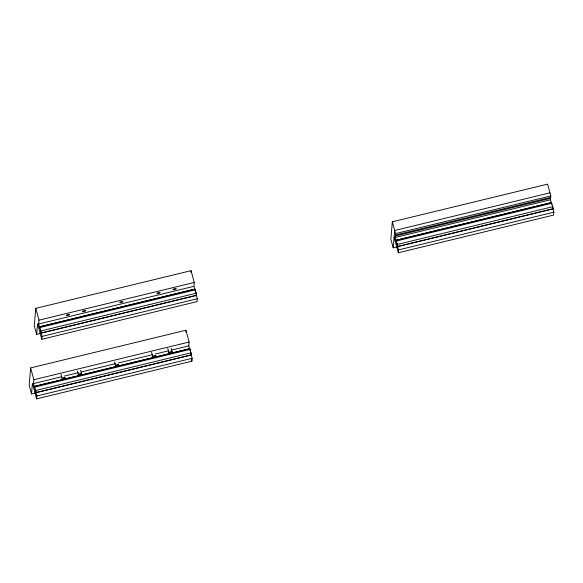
<?xml version="1.0" encoding="UTF-8"?>
<svg xmlns="http://www.w3.org/2000/svg" width="583" height="583" viewBox="0 0 583 583"><rect width="100%" height="100%" fill="white"/><g stroke="black" fill="none" stroke-linecap="round" stroke-linejoin="round"><path stroke-width="0.87" d="M30.644 367.924L33.85 379.722L33.515 383.57L34.696 387.914L34.448 386.347L189.715 348.656L189.971 350.23L188.79 345.879L189.125 342.032L185.919 330.233L30.644 367.924L29.15 385.232L31.511 393.926L35.038 393.066M194.875 289.795L193.928 286.311L194.263 282.471L191.056 270.672L35.782 308.356L34.288 325.664L36.649 334.358L40.183 333.498M31.511 393.926L32.422 383.344L36.642 398.874L191.916 361.183L192.164 358.297L190.903 353.641M36.649 334.358L37.567 323.784L41.787 339.306L197.054 301.622L197.309 298.736L196.252 294.852M41.787 339.306L42.034 336.42L40.38 329.832L41.262 333.09L196.537 295.399L196.223 293.234L194.86 289.095L39.586 326.786L39.841 328.353L38.66 324.002L38.988 320.154L35.782 308.356M189.715 348.656L191.399 354.967L36.124 392.658L34.448 386.347M41.262 333.09L39.586 326.786M36.642 398.874L36.889 395.988L35.235 389.393L36.124 392.658M185.766 331.967L185.919 330.233M190.911 272.399L191.056 270.672M194.86 289.095L40.46 326.662M195.116 290.662L195.145 290.276M190.481 352.088L190.51 351.702L191.399 354.967M195.618 292.528L195.655 292.141L196.537 295.399M551.656 204.123L550.476 199.772L550.804 195.924L547.605 184.126L392.33 221.817L390.836 239.117L393.197 247.819L397.606 246.747M393.197 247.819L394.691 230.511L549.966 192.82M552.371 206.761L553.85 212.19L553.602 215.076L398.327 252.767L398.575 249.881L396.921 243.286L397.81 246.543L553.085 208.86L552.771 206.695L551.401 202.549L396.127 240.24L396.382 241.807L395.201 237.463L395.536 233.615L392.33 221.817M397.81 246.543L396.127 240.24M551.693 203.737L551.401 202.549M38.988 320.154L194.263 282.471M395.536 233.615L550.804 195.924M395.412 235.058L550.68 197.367M395.325 236.02L550.6 198.329M38.66 324.002L193.928 286.311M395.201 237.463L550.476 199.772M396.119 240.334L551.394 202.651M40.023 327.508L195.298 289.817M396.564 240.968L551.839 203.278M40.948 330.925L196.223 293.234M397.497 244.379L552.771 206.695M41.269 332.995L196.544 295.304M397.817 246.449L553.092 208.765M42.034 336.42L197.309 298.736M398.575 249.881L553.85 212.19M33.85 379.722L189.125 342.032M33.515 383.57L61.747 376.713M64.392 376.071L78.508 372.646M81.161 372.005L115.565 363.654M118.211 363.012L152.622 354.661M155.267 354.019L168.502 350.806M171.147 350.164L188.79 345.879M34.433 386.442L189.708 348.758M34.885 387.076L190.153 349.385M35.811 390.486L191.086 352.802M36.131 392.556L191.406 354.872M36.889 395.988L192.164 358.297M552.414 206.411L553.085 208.86M394.108 237.237L398.327 252.767M191.45 359.456L191.916 361.183M171.213 348.394L172.131 351.775A1.669 0.452 -15.2 0 1 169.668 352.781A1.669 0.452 -15.2 0 1 169.74 351.95A1.669 0.452 -15.2 0 1 172.131 351.775M167.751 348.328L168.895 352.562M151.573 352.256L152.724 356.49M114.596 362.116L115.521 365.505M80.629 370.351L81.554 373.739A1.669 0.452 -15.2 0 1 79.091 374.745A1.669 0.452 -15.2 0 1 79.164 373.914A1.669 0.452 -15.2 0 1 81.554 373.739M77.393 371.138L78.319 374.526M60.989 374.22L62.141 378.454M173.858 289.715A1.669 0.452 -15.2 0 0 176.321 288.709A1.669 0.452 -15.2 0 0 173.931 288.876A1.669 0.452 -15.2 0 0 173.858 289.715M157.687 293.635A1.669 0.452 -15.2 0 0 160.15 292.63A1.669 0.452 -15.2 0 0 157.76 292.804A1.669 0.452 -15.2 0 0 157.687 293.635M120.484 302.664A1.669 0.452 -15.2 0 0 122.947 301.666A1.669 0.452 -15.2 0 0 120.557 301.834A1.669 0.452 -15.2 0 0 120.484 302.664M83.282 311.701A1.669 0.452 -15.2 0 0 85.745 310.695A1.669 0.452 -15.2 0 0 83.354 310.863A1.669 0.452 -15.2 0 0 83.282 311.701M67.111 315.622A1.669 0.452 -15.2 0 0 69.574 314.616A1.669 0.452 -15.2 0 0 67.183 314.791A1.669 0.452 -15.2 0 0 67.111 315.622M62.913 378.673A1.669 0.452 -15.2 0 0 65.376 377.667A1.669 0.452 -15.2 0 0 62.986 377.842A1.669 0.452 -15.2 0 0 62.913 378.673M116.294 365.723A1.669 0.452 -15.2 0 0 118.757 364.718A1.669 0.452 -15.2 0 0 116.367 364.892A1.669 0.452 -15.2 0 0 116.294 365.723M153.497 356.709A1.669 0.452 -15.2 0 0 155.96 355.703A1.669 0.452 -15.2 0 0 153.569 355.878A1.669 0.452 -15.2 0 0 153.497 356.709"/></g></svg>
